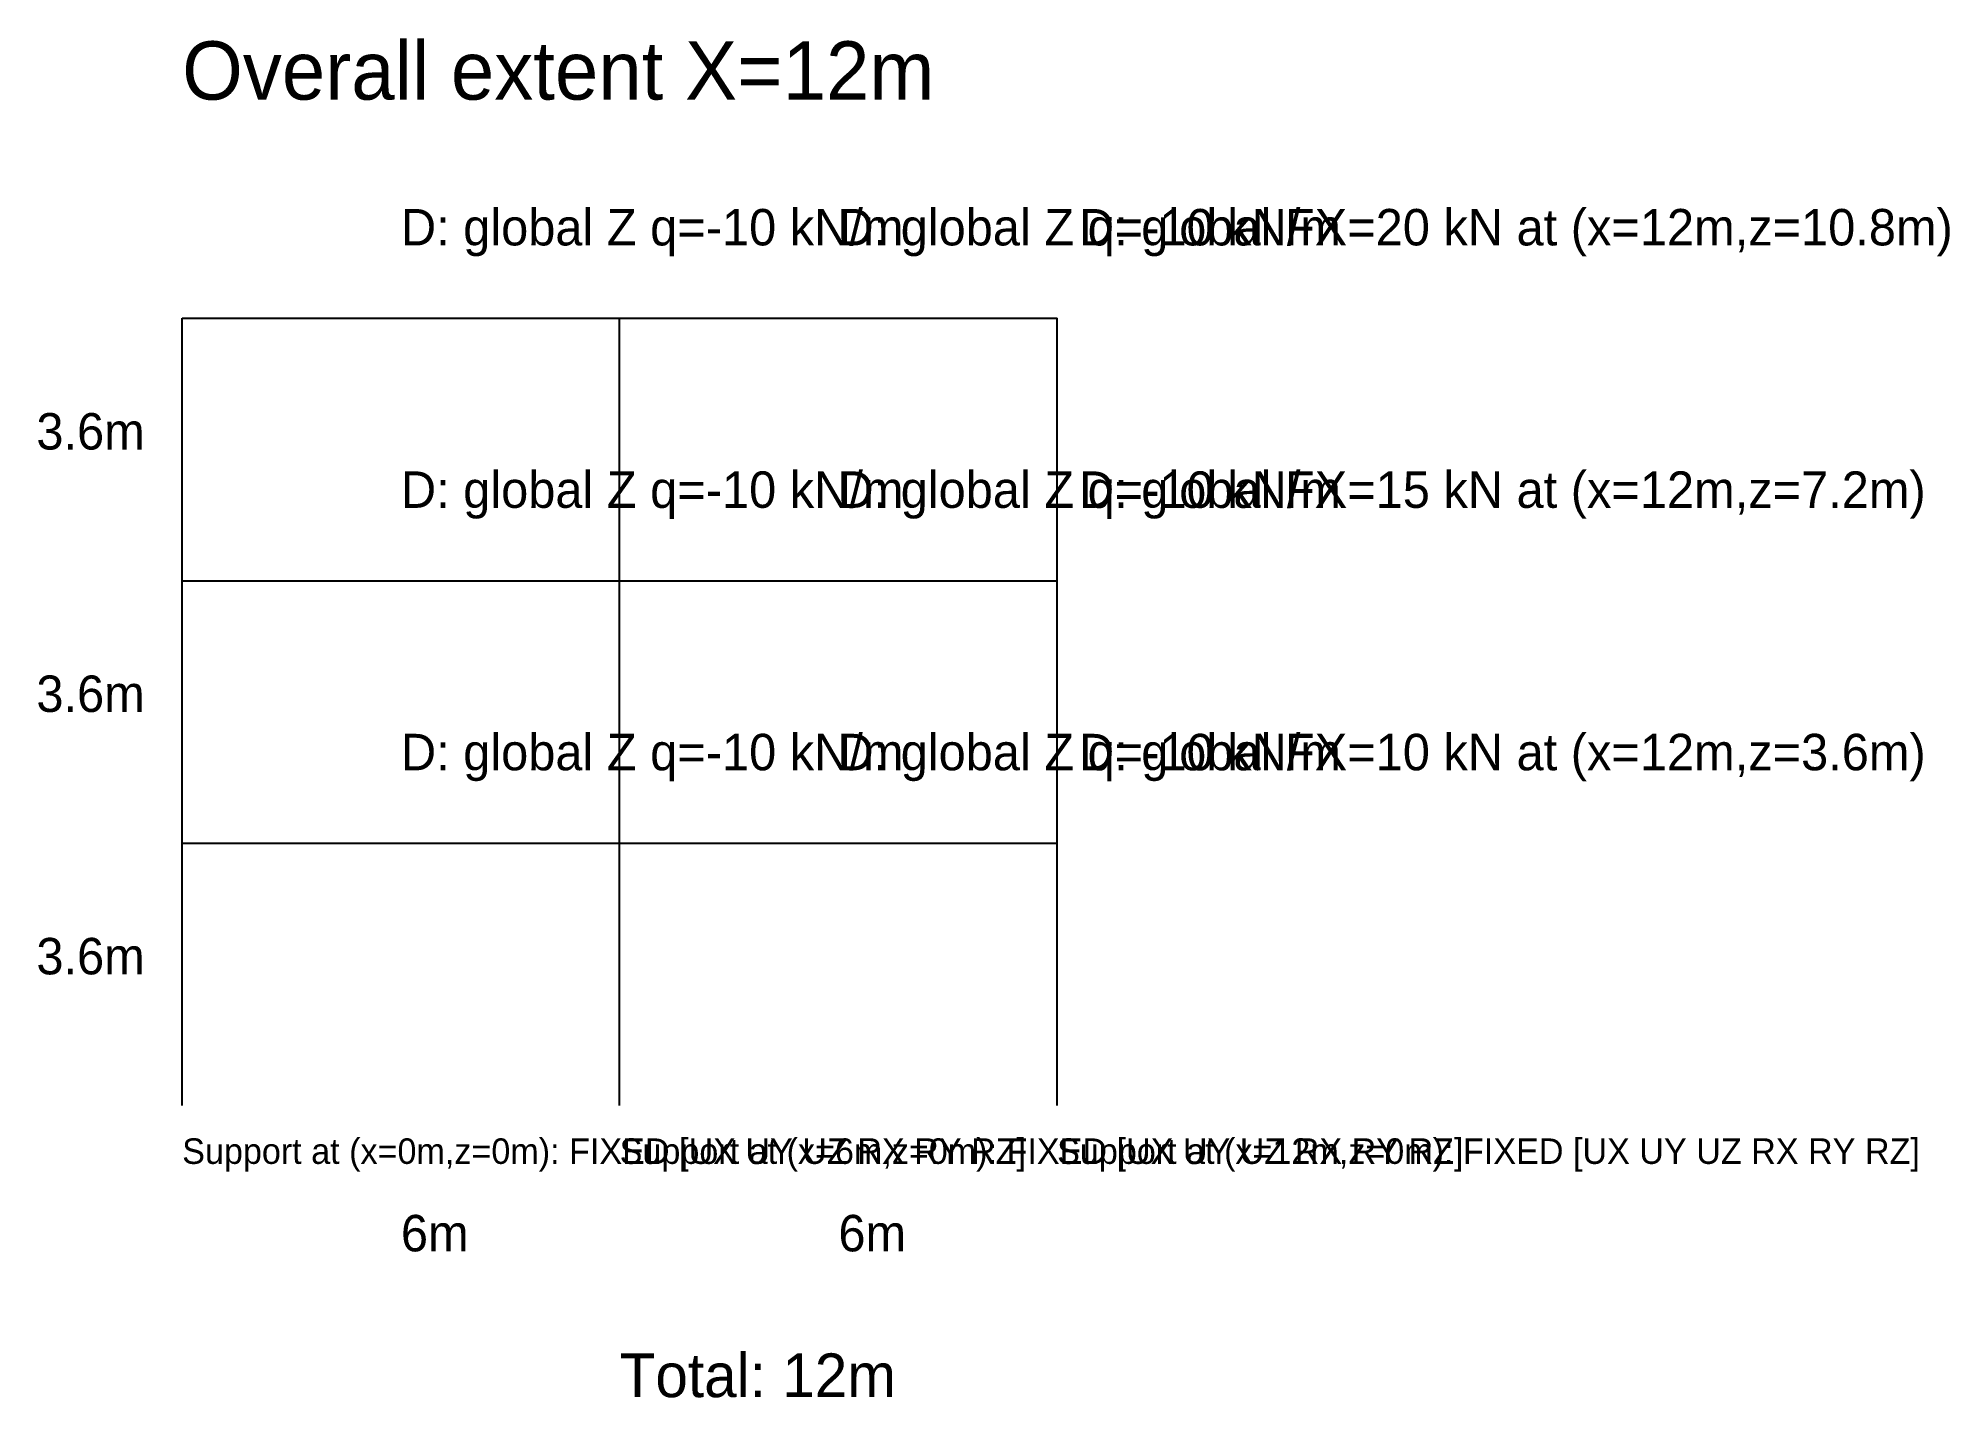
# Model space of a CAD drawing. Header units: metres. Extents: x -2 to 24.2, y -4 to 14.6.
import ezdxf

# ---------------------------------------------------------------- set-up
doc = ezdxf.new("R2010")
doc.units = ezdxf.units.M
for name, color, linetype in [('DIM', 5, 'CONTINUOUS'), ('LOAD', 1, 'CONTINUOUS'), ('STRUCT', 7, 'CONTINUOUS'), ('SUPPORT', 3, 'CONTINUOUS')]:
    doc.layers.add(name, color=color, linetype=linetype)

msp = doc.modelspace()

# ---------------------------------------------------------------- linework, layer by layer
at = {"layer": 'STRUCT'}
for p, q in [((0, 7.2), (0, 10.8)), ((0, 10.8), (6, 10.8)), ((6, 7.2), (6, 10.8)), ((6, 10.8), (12, 10.8)), ((12, 7.2), (12, 10.8)), ((0, 3.6), (0, 7.2)), ((0, 7.2), (6, 7.2)), ((6, 3.6), (6, 7.2)), ((6, 7.2), (12, 7.2)), ((12, 3.6), (12, 7.2)), ((0, 0), (0, 3.6)), ((0, 3.6), (6, 3.6)), ((6, 0), (6, 3.6)), ((6, 3.6), (12, 3.6)), ((12, 0), (12, 3.6))]:
    msp.add_line(p, q, dxfattribs=at)

# ---------------------------------------------------------------- texts
at = {"layer": 'DIM'}
for s, height, p in [('3.6m', 0.5, (-2, 9)), ('3.6m', 0.5, (-2, 5.4)), ('3.6m', 0.5, (-2, 1.8)), ('6m', 0.5, (3, -2)), ('6m', 0.5, (9, -2)), ('Total: 12m', 0.6, (6, -4))]:
    msp.add_text(s, height=height, dxfattribs=at).set_placement(p)
at = {"layer": 'LOAD'}
for s, p in [('D: global Z q=-10 kN/m', (3, 11.8)), ('D: global Z q=-10 kN/m', (9, 11.8)), ('D: global FX=20 kN at (x=12m,z=10.8m)', (12.3, 11.8)), ('D: global Z q=-10 kN/m', (3, 8.2)), ('D: global Z q=-10 kN/m', (9, 8.2)), ('D: global FX=15 kN at (x=12m,z=7.2m)', (12.3, 8.2)), ('D: global Z q=-10 kN/m', (3, 4.6)), ('D: global Z q=-10 kN/m', (9, 4.6)), ('D: global FX=10 kN at (x=12m,z=3.6m)', (12.3, 4.6))]:
    msp.add_text(s, height=0.5, dxfattribs=at).set_placement(p)
at = {"layer": 'SUPPORT'}
for s, p in [('Support at (x=0m,z=0m): FIXED [UX UY UZ RX RY RZ]', (0, -0.8)), ('Support at (x=6m,z=0m): FIXED [UX UY UZ RX RY RZ]', (6, -0.8)), ('Support at (x=12m,z=0m): FIXED [UX UY UZ RX RY RZ]', (12, -0.8))]:
    msp.add_text(s, height=0.35, dxfattribs=at).set_placement(p)
at = {"layer": 'TEXT'}
msp.add_text('Overall extent X=12m', height=0.8, dxfattribs=at).set_placement((0, 13.8))

doc.saveas('drawing.dxf')
